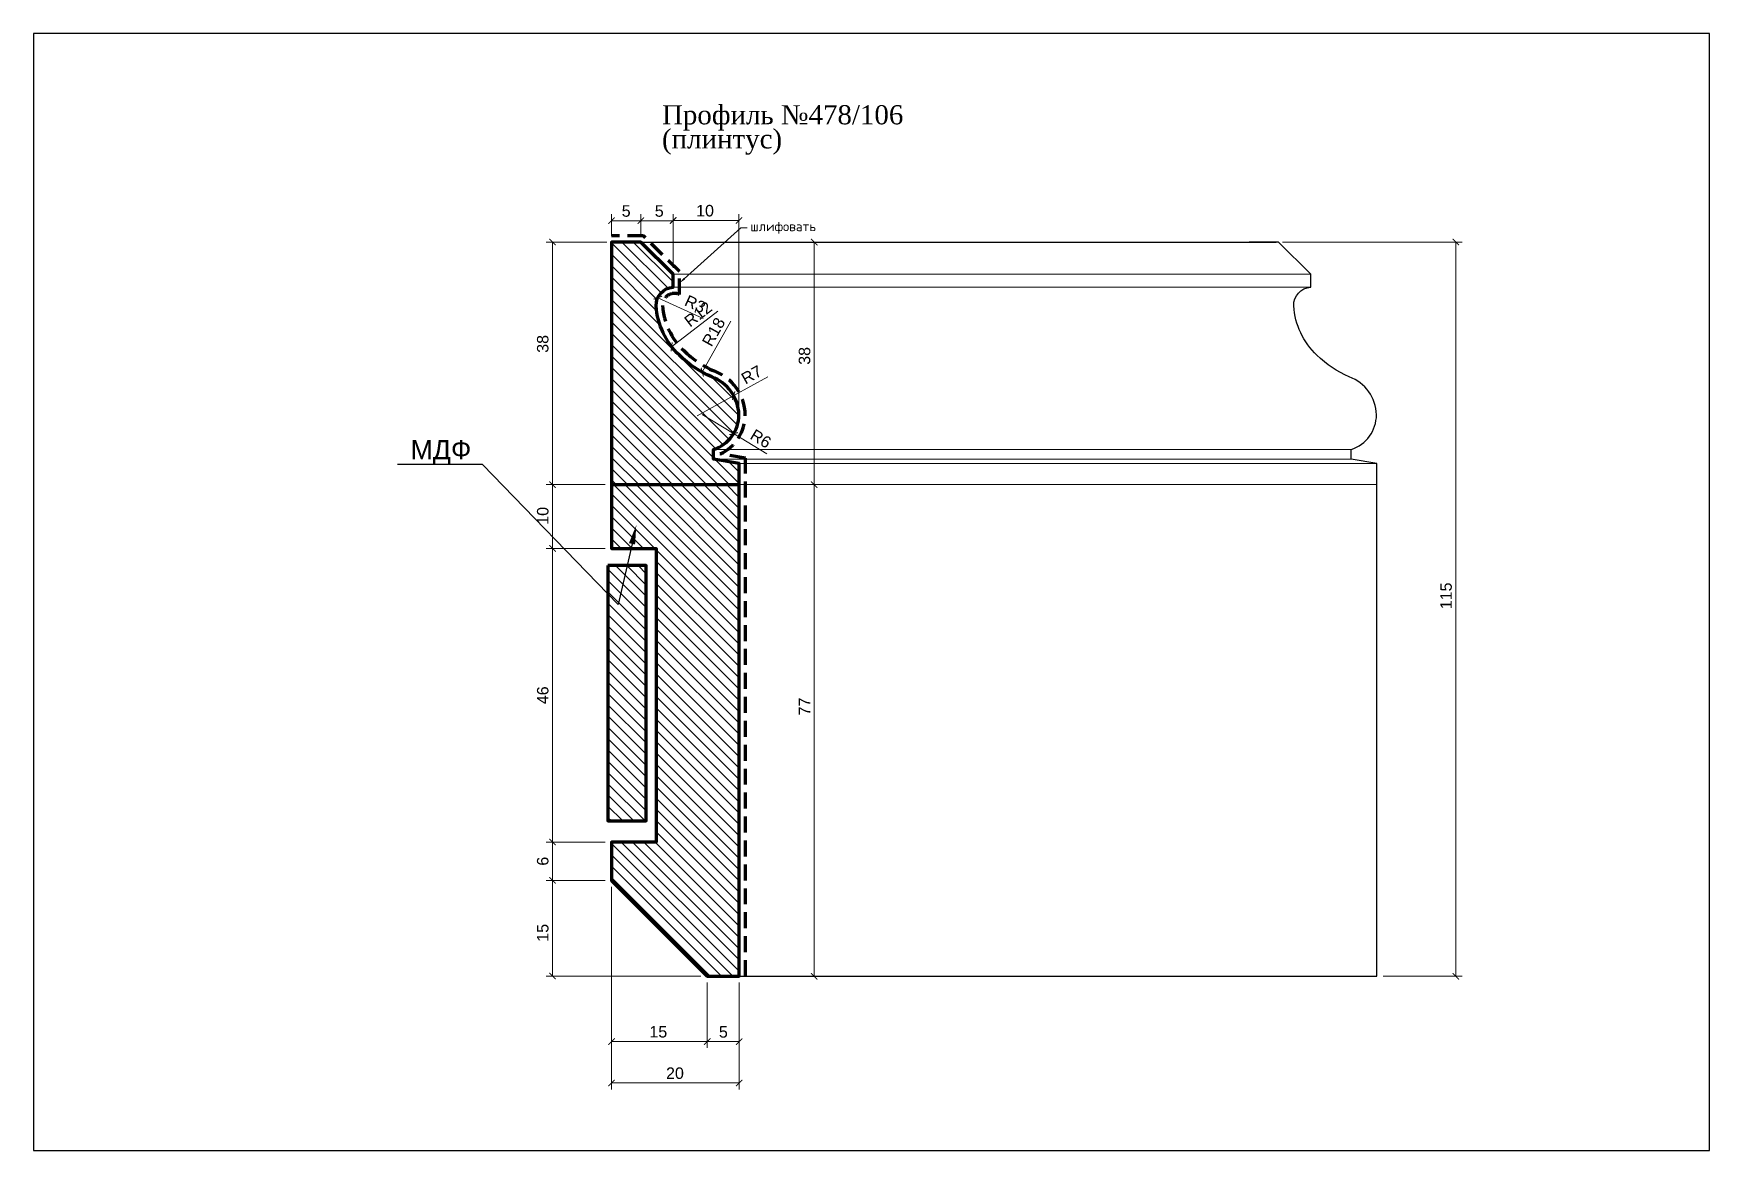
# Model space of a CAD drawing. Header units: inches. Extents: x -207 to 56, y 3169 to 3344.
import ezdxf
from ezdxf import colors
from ezdxf.entities.mleader import LeaderData, LeaderLine
from ezdxf.math import Vec2, Vec3

# ---------------------------------------------------------------- set-up
doc = ezdxf.new("R2010")
doc.units = ezdxf.units.IN
doc.header["$MEASUREMENT"] = 0
doc.linetypes.add('HIDDEN', pattern=[0.375, 0.25, -0.125])
doc.layers.add('Outside panel', color=7, linetype='Continuous', lineweight=18, true_color=0x7f5e57)
for name, color, linetype, lineweight in [('линия 15', 7, 'Continuous', 15), ('линия 50', 1, 'Continuous', 140), ('служебный слой РАЗМЕРЫ', 7, 'Continuous', 9)]:
    doc.layers.add(name, color=color, linetype=linetype, lineweight=lineweight)
doc.layers.add('размеры в модели', color=7, linetype='Continuous')
doc.styles.add('ELECT', font='times.ttf')
doc.styles.get("Standard").update_dxf_attribs({"font": 'arial.ttf'})
doc.styles.add('ЕСКД профили текст', font='isocpeur.ttf')
doc.dimstyles.new('M_1', dxfattribs={"dimtxt": 1.8, "dimasz": 1, "dimexe": 1, "dimexo": 1, "dimgap": 0.6, "dimtad": 1, "dimdec": 0, "dimdsep": 46, "dimtxsty": 'Standard', "dimblk": 'ARCHTICK', "dimcen": -5, "dimclrd": 7, "dimclre": 7, "dimclrt": 7, "dimadec": 0, "dimazin": 0, "dimtfac": 1, "dimtdec": 0, "dimtmove": 0, "dimatfit": 3, "dimfxl": 1, "dimtolj": 1, "dimtzin": 0, "dimlwd": 5, "dimlwe": 5, "dimarcsym": 0})
pattern_1 = [(135, (-310187.3265, 94116.5923), (-0.8838834765, -0.8838834765), [])]

# ---------------------------------------------------------------- blocks, each defined once
blk = doc.blocks.new('_ArchTick')
at = {"color": 0, "linetype": 'ByBlock', "const_width": 0.15}
blk.add_lwpolyline([(-0.5, -0.5), (0.5, 0.5)], dxfattribs=at)
blk = doc.blocks.new('*D20')
at = {"layer": 'Defpoints', "color": 0, "ltscale": 1000, "transparency": 16777216}
for p in [(-116.22, 3211.01), (-125.46, 3196.01), (-101.22, 3196.01)]:
    blk.add_point(p, dxfattribs=at)
at = {"layer": 'линия 15', "color": 7, "lineweight": 5, "ltscale": 1000, "transparency": 16777216}
for p, q in [((-117.22, 3211.01), (-126.46, 3211.01)), ((-125.46, 3211.01), (-125.46, 3196.01)), ((-102.22, 3196.01), (-126.46, 3196.01))]:
    blk.add_line(p, q, dxfattribs=at)
for p, rotation in [((-125.46, 3211.01), 90), ((-125.46, 3196.01), 270)]:
    blk.add_blockref('_ArchTick', p, dxfattribs=dict(at, rotation=rotation))
at = {"layer": 'линия 15', "color": 7, "ltscale": 1000, "transparency": 16777216, "insert": (-126.98, 3202.79), "char_height": 1.8, "attachment_point": 5, "rotation": 90}
blk.add_mtext('\\A1;15', dxfattribs=at)
blk = doc.blocks.new('*D19')
at = {"layer": 'Defpoints', "color": 0, "ltscale": 1000, "transparency": 16777216}
for p in [(-125.46, 3311.01), (-115.94, 3311.01), (-116.22, 3273.01)]:
    blk.add_point(p, dxfattribs=at)
at = {"layer": 'линия 15', "color": 7, "lineweight": 5, "ltscale": 1000, "transparency": 16777216}
for p, q in [((-116.94, 3311.01), (-126.46, 3311.01)), ((-125.46, 3273.01), (-125.46, 3311.01)), ((-117.22, 3273.01), (-126.46, 3273.01))]:
    blk.add_line(p, q, dxfattribs=at)
for p, rotation in [((-125.46, 3311.01), 90), ((-125.46, 3273.01), 270)]:
    blk.add_blockref('_ArchTick', p, dxfattribs=dict(at, rotation=rotation))
at = {"layer": 'линия 15', "color": 7, "ltscale": 1000, "transparency": 16777216, "insert": (-126.98, 3295.06), "char_height": 1.8, "attachment_point": 5, "rotation": 90}
blk.add_mtext('\\A1;38', dxfattribs=at)
blk = doc.blocks.new('*D18')
at = {"layer": 'Defpoints', "color": 0, "ltscale": 1000, "transparency": 16777216}
for p in [(-96.26, 3314.4), (-106.57, 3305.96), (-96.26, 3283.95)]:
    blk.add_point(p, dxfattribs=at)
at = {"layer": 'линия 15', "color": 7, "lineweight": 5, "ltscale": 1000, "transparency": 16777216}
for p, q in [((-106.57, 3306.96), (-106.57, 3315.4)), ((-96.26, 3284.95), (-96.26, 3315.4)), ((-106.57, 3314.4), (-96.26, 3314.4))]:
    blk.add_line(p, q, dxfattribs=at)
at = {"layer": 'линия 15', "color": 7, "lineweight": 5, "ltscale": 1000, "transparency": 16777216, "rotation": 180}
blk.add_blockref('_ArchTick', (-106.57, 3314.4), dxfattribs=at)
at = {"layer": 'линия 15', "color": 7, "lineweight": 5, "ltscale": 1000, "transparency": 16777216}
blk.add_blockref('_ArchTick', (-96.26, 3314.4), dxfattribs=at)
at = {"layer": 'линия 15', "color": 7, "ltscale": 1000, "transparency": 16777216, "insert": (-101.57, 3315.92), "char_height": 1.8, "attachment_point": 5}
blk.add_mtext('\\A1;10', dxfattribs=at)
blk = doc.blocks.new('*D17')
at = {"layer": 'Defpoints', "color": 0, "ltscale": 1000, "transparency": 16777216}
for p in [(-116.22, 3314.36), (-116.22, 3311.01), (-111.61, 3311.01)]:
    blk.add_point(p, dxfattribs=at)
at = {"layer": 'линия 15', "color": 7, "lineweight": 5, "ltscale": 1000, "transparency": 16777216}
for p, q in [((-116.22, 3312.01), (-116.22, 3315.36)), ((-111.61, 3314.36), (-116.22, 3314.36)), ((-111.61, 3312.01), (-111.61, 3315.36))]:
    blk.add_line(p, q, dxfattribs=at)
at = {"layer": 'линия 15', "color": 7, "lineweight": 5, "ltscale": 1000, "transparency": 16777216, "rotation": 180}
blk.add_blockref('_ArchTick', (-116.22, 3314.36), dxfattribs=at)
at = {"layer": 'линия 15', "color": 7, "lineweight": 5, "ltscale": 1000, "transparency": 16777216}
blk.add_blockref('_ArchTick', (-111.61, 3314.36), dxfattribs=at)
at = {"layer": 'линия 15', "color": 7, "ltscale": 1000, "transparency": 16777216, "insert": (-113.92, 3315.87), "char_height": 1.8, "attachment_point": 5}
blk.add_mtext('\\A1;5', dxfattribs=at)
blk = doc.blocks.new('*D16')
at = {"layer": 'Defpoints', "color": 0, "ltscale": 1000, "transparency": 16777216}
for p in [(-111.61, 3314.36), (-111.61, 3311.01), (-106.57, 3305.96)]:
    blk.add_point(p, dxfattribs=at)
at = {"layer": 'линия 15', "color": 7, "lineweight": 5, "ltscale": 1000, "transparency": 16777216}
for p, q in [((-111.61, 3312.01), (-111.61, 3315.36)), ((-106.57, 3314.36), (-111.61, 3314.36)), ((-106.57, 3306.96), (-106.57, 3315.36))]:
    blk.add_line(p, q, dxfattribs=at)
at = {"layer": 'линия 15', "color": 7, "lineweight": 5, "ltscale": 1000, "transparency": 16777216, "rotation": 180}
blk.add_blockref('_ArchTick', (-111.61, 3314.36), dxfattribs=at)
at = {"layer": 'линия 15', "color": 7, "lineweight": 5, "ltscale": 1000, "transparency": 16777216}
blk.add_blockref('_ArchTick', (-106.57, 3314.36), dxfattribs=at)
at = {"layer": 'линия 15', "color": 7, "ltscale": 1000, "transparency": 16777216, "insert": (-108.74, 3315.87), "char_height": 1.8, "attachment_point": 5}
blk.add_mtext('\\A1;5', dxfattribs=at)
blk = doc.blocks.new('*D15')
at = {"color": 7, "lineweight": 5, "ltscale": 1000, "transparency": 16777216}
for p, q in [((-11.13, 3311.01), (17.02, 3311.01)), ((16.02, 3311.01), (16.02, 3195.98)), ((4.64, 3195.98), (17.02, 3195.98))]:
    blk.add_line(p, q, dxfattribs=at)
at = {"layer": 'Defpoints', "color": 0, "ltscale": 1000, "transparency": 16777216}
for p in [(-12.13, 3311.01), (3.64, 3195.98), (16.02, 3195.98)]:
    blk.add_point(p, dxfattribs=at)
at = {"color": 7, "lineweight": 5, "ltscale": 1000, "transparency": 16777216}
for p, rotation in [((16.02, 3311.01), 90), ((16.02, 3195.98), 270)]:
    blk.add_blockref('_ArchTick', p, dxfattribs=dict(at, rotation=rotation))
at = {"color": 7, "ltscale": 1000, "transparency": 16777216, "insert": (14.5, 3255.58), "char_height": 1.8, "attachment_point": 5, "rotation": 90}
blk.add_mtext('\\A1;115', dxfattribs=at)
blk = doc.blocks.new('*D14')
at = {"layer": 'Defpoints', "color": 0, "ltscale": 1000, "transparency": 16777216}
for p in [(-93.38, 3306.07), (-102, 3290.63)]:
    blk.add_point(p, dxfattribs=at)
at = {"layer": 'размеры в модели', "color": 7, "lineweight": 5, "ltscale": 1000, "transparency": 16777216}
blk.add_line((-97.55, 3298.6), (-102, 3290.63), dxfattribs=at)
at = {"layer": 'размеры в модели', "color": 7, "lineweight": 5, "ltscale": 1000, "transparency": 16777216, "rotation": 240.8438586380348}
blk.add_blockref('_ArchTick', (-102, 3290.63), dxfattribs=at)
at = {"layer": 'размеры в модели', "color": 7, "ltscale": 1000, "transparency": 16777216, "insert": (-100.22, 3296.94), "char_height": 1.8, "attachment_point": 5, "rotation": 60.8439}
blk.add_mtext('\\A1;R18', dxfattribs=at)
blk = doc.blocks.new('*D13')
at = {"layer": 'Defpoints', "color": 0, "ltscale": 1000, "transparency": 16777216}
for p in [(-102.04, 3283.99), (-97.09, 3281)]:
    blk.add_point(p, dxfattribs=at)
at = {"layer": 'размеры в модели', "color": 7, "lineweight": 5, "ltscale": 1000, "transparency": 16777216}
for p in [(-102.04, 3283.99), (-91.87, 3277.84)]:
    blk.add_line(p, (-97.09, 3281), dxfattribs=at)
at = {"layer": 'размеры в модели', "color": 7, "lineweight": 5, "ltscale": 1000, "transparency": 16777216, "rotation": 148.8214209767376}
blk.add_blockref('_ArchTick', (-97.09, 3281), dxfattribs=at)
at = {"layer": 'размеры в модели', "color": 7, "ltscale": 1000, "transparency": 16777216, "insert": (-92.84, 3280.2), "char_height": 1.8, "attachment_point": 5, "rotation": 328.8214}
blk.add_mtext('\\A1;R6', dxfattribs=at)
blk = doc.blocks.new('*D12')
at = {"layer": 'Defpoints', "color": 0, "ltscale": 1000, "transparency": 16777216}
for p in [(-97.08, 3286.95), (-102.78, 3283.77)]:
    blk.add_point(p, dxfattribs=at)
at = {"layer": 'размеры в модели', "color": 7, "lineweight": 5, "ltscale": 1000, "transparency": 16777216}
for p in [(-91.75, 3289.92), (-102.78, 3283.77)]:
    blk.add_line(p, (-97.08, 3286.95), dxfattribs=at)
at = {"layer": 'размеры в модели', "color": 7, "lineweight": 5, "ltscale": 1000, "transparency": 16777216, "rotation": 209.1353326595761}
blk.add_blockref('_ArchTick', (-97.08, 3286.95), dxfattribs=at)
at = {"layer": 'размеры в модели', "color": 7, "ltscale": 1000, "transparency": 16777216, "insert": (-94.27, 3290.23), "char_height": 1.8, "attachment_point": 5, "rotation": 29.1353}
blk.add_mtext('\\A1;R7', dxfattribs=at)
blk = doc.blocks.new('*D11')
at = {"layer": 'Defpoints', "color": 0, "ltscale": 1000, "transparency": 16777216}
for p in [(-97.51, 3301.79), (-106.8, 3294.61)]:
    blk.add_point(p, dxfattribs=at)
at = {"layer": 'размеры в модели', "color": 7, "lineweight": 5, "ltscale": 1000, "transparency": 16777216}
blk.add_line((-99.56, 3300.21), (-106.8, 3294.61), dxfattribs=at)
at = {"layer": 'размеры в модели', "color": 7, "lineweight": 5, "ltscale": 1000, "transparency": 16777216, "rotation": 217.6755192624403}
blk.add_blockref('_ArchTick', (-106.8, 3294.61), dxfattribs=at)
at = {"layer": 'размеры в модели', "color": 7, "ltscale": 1000, "transparency": 16777216, "insert": (-102.65, 3299.72), "char_height": 1.8, "attachment_point": 5, "rotation": 37.6755}
blk.add_mtext('\\A1;R12', dxfattribs=at)
blk = doc.blocks.new('*D10')
at = {"layer": 'Defpoints', "color": 0, "ltscale": 1000, "transparency": 16777216}
for p in [(-108.96, 3302.3), (-106.36, 3301.11)]:
    blk.add_point(p, dxfattribs=at)
at = {"layer": 'размеры в модели', "color": 7, "lineweight": 5, "ltscale": 1000, "transparency": 16777216}
blk.add_line((-101.88, 3299.06), (-108.96, 3302.3), dxfattribs=at)
at = {"layer": 'размеры в модели', "color": 7, "lineweight": 5, "ltscale": 1000, "transparency": 16777216, "rotation": 155.409867844315}
blk.add_blockref('_ArchTick', (-108.96, 3302.3), dxfattribs=at)
at = {"layer": 'размеры в модели', "color": 7, "ltscale": 1000, "transparency": 16777216, "insert": (-103.11, 3301.3), "char_height": 1.8, "attachment_point": 5, "rotation": 335.4099}
blk.add_mtext('\\A1;R3', dxfattribs=at)
blk = doc.blocks.new('*D9')
at = {"layer": 'Defpoints', "color": 0, "ltscale": 1000, "transparency": 16777216}
for p in [(-116.22, 3217.01), (-125.46, 3211.01), (-116.22, 3211.01)]:
    blk.add_point(p, dxfattribs=at)
at = {"layer": 'размеры в модели', "color": 7, "lineweight": 5, "ltscale": 1000, "transparency": 16777216}
for p, q in [((-117.22, 3217.01), (-126.46, 3217.01)), ((-125.46, 3217.01), (-125.46, 3211.01)), ((-117.22, 3211.01), (-126.46, 3211.01))]:
    blk.add_line(p, q, dxfattribs=at)
for p, rotation in [((-125.46, 3217.01), 90), ((-125.46, 3211.01), 270)]:
    blk.add_blockref('_ArchTick', p, dxfattribs=dict(at, rotation=rotation))
at = {"layer": 'размеры в модели', "color": 7, "ltscale": 1000, "transparency": 16777216, "insert": (-126.98, 3214.01), "char_height": 1.8, "attachment_point": 5, "rotation": 90}
blk.add_mtext('\\A1;6', dxfattribs=at)
blk = doc.blocks.new('*D8')
at = {"layer": 'Defpoints', "color": 0, "ltscale": 1000, "transparency": 16777216}
for p in [(-116.22, 3263.01), (-125.46, 3217.01), (-116.22, 3217.01)]:
    blk.add_point(p, dxfattribs=at)
at = {"layer": 'размеры в модели', "color": 7, "lineweight": 5, "ltscale": 1000, "transparency": 16777216}
for p, q in [((-117.22, 3263.01), (-126.46, 3263.01)), ((-125.46, 3263.01), (-125.46, 3217.01)), ((-117.22, 3217.01), (-126.46, 3217.01))]:
    blk.add_line(p, q, dxfattribs=at)
for p, rotation in [((-125.46, 3263.01), 90), ((-125.46, 3217.01), 270)]:
    blk.add_blockref('_ArchTick', p, dxfattribs=dict(at, rotation=rotation))
at = {"layer": 'размеры в модели', "color": 7, "ltscale": 1000, "transparency": 16777216, "insert": (-126.98, 3240.01), "char_height": 1.8, "attachment_point": 5, "rotation": 90}
blk.add_mtext('\\A1;46', dxfattribs=at)
blk = doc.blocks.new('*D7')
at = {"layer": 'Defpoints', "color": 0, "ltscale": 1000, "transparency": 16777216}
for p in [(-116.22, 3273.01), (-125.46, 3263.01), (-116.22, 3263.01)]:
    blk.add_point(p, dxfattribs=at)
at = {"layer": 'размеры в модели', "color": 7, "lineweight": 5, "ltscale": 1000, "transparency": 16777216}
for p, q in [((-117.22, 3273.01), (-126.46, 3273.01)), ((-125.46, 3273.01), (-125.46, 3263.01)), ((-117.22, 3263.01), (-126.46, 3263.01))]:
    blk.add_line(p, q, dxfattribs=at)
for p, rotation in [((-125.46, 3273.01), 90), ((-125.46, 3263.01), 270)]:
    blk.add_blockref('_ArchTick', p, dxfattribs=dict(at, rotation=rotation))
at = {"layer": 'размеры в модели', "color": 7, "ltscale": 1000, "transparency": 16777216, "insert": (-126.98, 3268.12), "char_height": 1.8, "attachment_point": 5, "rotation": 90}
blk.add_mtext('\\A1;10', dxfattribs=at)
blk = doc.blocks.new('*D6')
at = {"layer": 'Defpoints', "color": 0, "ltscale": 1000, "transparency": 16777216}
for p in [(-101.22, 3196.01), (-96.22, 3195.98), (-96.22, 3185.75)]:
    blk.add_point(p, dxfattribs=at)
at = {"layer": 'размеры в модели', "color": 7, "lineweight": 5, "ltscale": 1000, "transparency": 16777216}
for p, q in [((-101.22, 3195.01), (-101.22, 3184.75)), ((-96.22, 3194.98), (-96.22, 3184.75)), ((-101.22, 3185.75), (-96.22, 3185.75))]:
    blk.add_line(p, q, dxfattribs=at)
at = {"layer": 'размеры в модели', "color": 7, "lineweight": 5, "ltscale": 1000, "transparency": 16777216, "rotation": 180}
blk.add_blockref('_ArchTick', (-101.22, 3185.75), dxfattribs=at)
at = {"layer": 'размеры в модели', "color": 7, "lineweight": 5, "ltscale": 1000, "transparency": 16777216}
blk.add_blockref('_ArchTick', (-96.22, 3185.75), dxfattribs=at)
at = {"layer": 'размеры в модели', "color": 7, "ltscale": 1000, "transparency": 16777216, "insert": (-98.7, 3187.26), "char_height": 1.8, "attachment_point": 5}
blk.add_mtext('\\A1;5', dxfattribs=at)
blk = doc.blocks.new('*D5')
at = {"layer": 'Defpoints', "color": 0, "ltscale": 1000, "transparency": 16777216}
for p in [(-116.22, 3211.01), (-101.22, 3196.01), (-101.22, 3185.76)]:
    blk.add_point(p, dxfattribs=at)
at = {"layer": 'размеры в модели', "color": 7, "lineweight": 5, "ltscale": 1000, "transparency": 16777216}
for p, q in [((-116.22, 3210.01), (-116.22, 3184.76)), ((-101.22, 3195.01), (-101.22, 3184.76)), ((-116.22, 3185.76), (-101.22, 3185.76))]:
    blk.add_line(p, q, dxfattribs=at)
at = {"layer": 'размеры в модели', "color": 7, "lineweight": 5, "ltscale": 1000, "transparency": 16777216, "rotation": 180}
blk.add_blockref('_ArchTick', (-116.22, 3185.76), dxfattribs=at)
at = {"layer": 'размеры в модели', "color": 7, "lineweight": 5, "ltscale": 1000, "transparency": 16777216}
blk.add_blockref('_ArchTick', (-101.22, 3185.76), dxfattribs=at)
at = {"layer": 'размеры в модели', "color": 7, "ltscale": 1000, "transparency": 16777216, "insert": (-108.89, 3187.28), "char_height": 1.8, "attachment_point": 5}
blk.add_mtext('\\A1;15', dxfattribs=at)
blk = doc.blocks.new('*D4')
at = {"layer": 'Defpoints', "color": 0, "ltscale": 1000, "transparency": 16777216}
for p in [(-96.22, 3273.01), (-96.22, 3195.98), (-84.48, 3195.98)]:
    blk.add_point(p, dxfattribs=at)
at = {"layer": 'размеры в модели', "color": 7, "lineweight": 5, "ltscale": 1000, "transparency": 16777216}
for p, q in [((-95.22, 3273.01), (-83.48, 3273.01)), ((-84.48, 3273.01), (-84.48, 3195.98)), ((-95.22, 3195.98), (-83.48, 3195.98))]:
    blk.add_line(p, q, dxfattribs=at)
for p, rotation in [((-84.48, 3273.01), 90), ((-84.48, 3195.98), 270)]:
    blk.add_blockref('_ArchTick', p, dxfattribs=dict(at, rotation=rotation))
at = {"layer": 'размеры в модели', "color": 7, "ltscale": 1000, "transparency": 16777216, "insert": (-85.98, 3238.24), "char_height": 1.8, "attachment_point": 5, "rotation": 90}
blk.add_mtext('\\A1;77', dxfattribs=at)
blk = doc.blocks.new('*D3')
at = {"layer": 'Defpoints', "color": 0, "ltscale": 1000, "transparency": 16777216}
for p in [(-111.62, 3311.01), (-96.22, 3273.01), (-84.46, 3273.01)]:
    blk.add_point(p, dxfattribs=at)
at = {"layer": 'размеры в модели', "color": 7, "lineweight": 5, "ltscale": 1000, "transparency": 16777216}
for p, q in [((-110.62, 3311.01), (-83.46, 3311.01)), ((-84.46, 3311.01), (-84.46, 3273.01)), ((-95.22, 3273.01), (-83.46, 3273.01))]:
    blk.add_line(p, q, dxfattribs=at)
for p, rotation in [((-84.46, 3311.01), 90), ((-84.46, 3273.01), 270)]:
    blk.add_blockref('_ArchTick', p, dxfattribs=dict(at, rotation=rotation))
at = {"layer": 'размеры в модели', "color": 7, "ltscale": 1000, "transparency": 16777216, "insert": (-85.98, 3293.18), "char_height": 1.8, "attachment_point": 5, "rotation": 90}
blk.add_mtext('\\A1;38', dxfattribs=at)
blk = doc.blocks.new('*D2')
at = {"layer": 'Defpoints', "color": 0, "ltscale": 1000, "transparency": 16777216}
for p in [(-116.22, 3211.01), (-96.22, 3196.01), (-116.22, 3179.27)]:
    blk.add_point(p, dxfattribs=at)
at = {"layer": 'размеры в модели', "color": 7, "lineweight": 5, "ltscale": 1000, "transparency": 16777216}
for p, q in [((-116.22, 3210.01), (-116.22, 3178.27)), ((-96.22, 3195.01), (-96.22, 3178.27)), ((-96.22, 3179.27), (-116.22, 3179.27))]:
    blk.add_line(p, q, dxfattribs=at)
at = {"layer": 'размеры в модели', "color": 7, "lineweight": 5, "ltscale": 1000, "transparency": 16777216, "rotation": 180}
blk.add_blockref('_ArchTick', (-116.22, 3179.27), dxfattribs=at)
at = {"layer": 'размеры в модели', "color": 7, "lineweight": 5, "ltscale": 1000, "transparency": 16777216}
blk.add_blockref('_ArchTick', (-96.22, 3179.27), dxfattribs=at)
at = {"layer": 'размеры в модели', "color": 7, "ltscale": 1000, "transparency": 16777216, "insert": (-106.28, 3180.79), "char_height": 1.8, "attachment_point": 5}
blk.add_mtext('\\A1;20', dxfattribs=at)

msp = doc.modelspace()

# ---------------------------------------------------------------- hatches: boundary and pattern name
at = {"layer": 'Outside panel', "ltscale": 1000}
h = msp.add_hatch(dxfattribs=at)
h.set_pattern_fill('ANSI31', color=256, scale=10, angle=90)
h.set_pattern_definition([(135, (-311958.249, 93832.0151), (-0.8838834765, -0.8838834765), [])])
h.paths.add_polyline_path([(-96.26, 3283.95, 0.306901), (-100.53, 3289.89, -0.086659), (-105.59, 3293.27, -0.188501), (-109.22, 3301.01, -0.40382), (-106.57, 3303.96), (-106.57, 3305.96), (-111.62, 3311.01), (-116.22, 3311.01), (-116.22, 3273.01), (-96.22, 3273.01), (-96.22, 3276.3), (-100.22, 3277.01), (-100.22, 3278.51, 0.321124)])
h = msp.add_hatch(dxfattribs=at)
h.set_pattern_fill('ANSI31', color=5, scale=10, angle=90)
h.set_pattern_definition(pattern_1)
h.paths.add_polyline_path([(-96.22, 3273.01), (-116.22, 3273.01), (-116.22, 3263.01), (-109.22, 3263.01), (-109.22, 3241.92), (-109.22, 3217.01), (-116.22, 3217.01), (-116.22, 3211.01), (-101.22, 3196.01), (-96.22, 3196.01)])
h = msp.add_hatch(dxfattribs=at)
h.set_pattern_fill('ANSI31', color=5, scale=10, angle=90)
h.set_pattern_definition(pattern_1)
h.paths.add_polyline_path([(-110.77, 3260.32), (-116.77, 3260.32), (-116.77, 3220.32), (-110.77, 3220.32)])

# ---------------------------------------------------------------- linework, layer by layer
at = {"color": 7}
for p, q in [((-115.94, 3311.01), (-12.13, 3311.01)), ((-96.22, 3195.98), (3.64, 3195.98))]:
    msp.add_line(p, q, dxfattribs=at)
at = {"color": 7, "lineweight": 15, "ltscale": 1000}
for p, q in [((-106.57, 3305.96), (-6.71, 3305.96)), ((-106.57, 3303.96), (-6.71, 3303.96)), ((-100.22, 3277.01), (-0.35, 3277.01)), ((-100.18, 3278.52), (-0.32, 3278.52)), ((-96.22, 3276.3), (3.64, 3276.3)), ((-96.22, 3273.01), (3.64, 3273.01))]:
    msp.add_line(p, q, dxfattribs=at)
at = {"color": 6, "ltscale": 1000}
msp.add_lwpolyline([(-206.75, 3168.69), (55.75, 3168.69), (55.75, 3343.69), (-206.75, 3343.69)], close=True, dxfattribs=at)
at = {"color": 7}
msp.add_lwpolyline([(3.64, 3195.98), (3.64, 3276.3), (-0.36, 3277.01), (-0.36, 3278.51, 0.321124), (3.6, 3283.95, 0.306901), (-0.66, 3289.89, -0.086659), (-5.72, 3293.27, -0.188501), (-9.36, 3301.01, -0.40382), (-6.71, 3303.96), (-6.71, 3305.96), (-11.75, 3311.01), (-16.36, 3311.01)], format="xyb", dxfattribs=at)
at = {"layer": 'линия 50', "color": 7}
msp.add_line((-116.22, 3273.01), (-96.22, 3273.01), dxfattribs=at)
at = {"layer": 'линия 50', "color": 1, "linetype": 'HIDDEN', "ltscale": 10, "true_color": 0xff0909}
msp.add_lwpolyline([(-95.22, 3196.01), (-95.22, 3277.14), (-99.19, 3277.84, 0.290776), (-95.26, 3283.96, 0.306331), (-100.15, 3290.82, -0.086227), (-104.9, 3294, -0.18815), (-108.22, 3301.06, -0.559762), (-105.57, 3302.79), (-105.57, 3306.38), (-111.2, 3312.01), (-116.22, 3312.01)], format="xyb", dxfattribs=at)
at = {"layer": 'линия 50', "color": 7}
msp.add_lwpolyline([(-100.53, 3289.89, -0.086659), (-105.59, 3293.27, -0.188501), (-109.22, 3301.01, -0.40382), (-106.57, 3303.96), (-106.57, 3305.96), (-111.62, 3311.01), (-116.22, 3311.01), (-116.22, 3263.01), (-109.22, 3263.01), (-109.22, 3241.92), (-109.22, 3217.01), (-116.22, 3217.01), (-116.22, 3211.01), (-101.22, 3196.01), (-96.22, 3196.01), (-96.22, 3276.3), (-100.22, 3277.01), (-100.22, 3278.51, 0.321124), (-96.26, 3283.95, 0.306901)], format="xyb", close=True, dxfattribs=at)
msp.add_lwpolyline([(-116.77, 3260.32), (-116.77, 3220.32), (-110.77, 3220.32), (-110.77, 3260.32)], close=True, dxfattribs=at)

# ---------------------------------------------------------------- texts
at = {"color": 7, "ltscale": 1000, "style": 'ELECT'}
for s, p in [('Профиль №478/106', (-108.31, 3329.46)), ('(плинтус)', (-108.31, 3325.68))]:
    msp.add_text(s, height=3, dxfattribs=at).set_placement(p)

# ---------------------------------------------------------------- dimensions: what is measured, and where the dimension line sits
at = {"color": 5, "ltscale": 1000}
dim = msp.add_linear_dim(base=(16.02, 3195.98), p1=(-12.13, 3311.01), p2=(3.64, 3195.98), angle=90, dimstyle='M_1', dxfattribs=at)
dim.commit()
dim.dimension.update_dxf_attribs({"geometry": '*D15', "text_midpoint": (16.02, 3255.58), "dimtype": 128})
at = {"layer": 'линия 15', "color": 1, "ltscale": 1000, "true_color": 0xff0909}
dim = msp.add_linear_dim(base=(-116.22, 3314.36), p1=(-111.61, 3311.01), p2=(-116.22, 3311.01), dimstyle='M_1', dxfattribs=at)
dim.commit()
dim.dimension.update_dxf_attribs({"geometry": '*D17', "text_midpoint": (-113.92, 3315.87)})
for base, p2, picture, middle in [((-111.61, 3314.36), (-111.61, 3311.01), '*D16', (-108.74, 3314.36)), ((-96.26, 3314.4), (-96.26, 3283.95), '*D18', (-101.57, 3314.4))]:
    dim = msp.add_linear_dim(base=base, p1=(-106.57, 3305.96), p2=p2, dimstyle='M_1', dxfattribs=at)
    dim.commit()
    dim.dimension.update_dxf_attribs({"geometry": picture, "text_midpoint": middle, "dimtype": 128})
at = {"layer": 'линия 15', "color": 7, "ltscale": 1000}
for base, p1, p2, picture, middle in [((-125.46, 3311.01), (-116.22, 3273.01), (-115.94, 3311.01), '*D19', (-125.46, 3295.06)), ((-125.46, 3196.01), (-116.22, 3211.01), (-101.22, 3196.01), '*D20', (-125.46, 3202.79))]:
    dim = msp.add_linear_dim(base=base, p1=p1, p2=p2, angle=90, dimstyle='M_1', dxfattribs=at)
    dim.commit()
    dim.dimension.update_dxf_attribs({"geometry": picture, "text_midpoint": middle, "dimtype": 128})
at = {"layer": 'размеры в модели', "color": 5, "ltscale": 1000}
for base, p1, p2, angle, picture, middle in [((-84.46, 3273.01), (-111.62, 3311.01), (-96.22, 3273.01), 90, '*D3', (-84.46, 3293.18)), ((-125.46, 3263.01), (-116.22, 3273.01), (-116.22, 3263.01), 90, '*D7', (-125.46, 3268.12)), ((-84.48, 3195.98), (-96.22, 3273.01), (-96.22, 3195.98), 90, '*D4', (-84.48, 3238.24)), ((-116.22, 3179.27), (-96.22, 3196.01), (-116.22, 3211.01), 180, '*D2', (-106.28, 3179.27))]:
    dim = msp.add_linear_dim(base=base, p1=p1, p2=p2, angle=angle, dimstyle='M_1', dxfattribs=at)
    dim.commit()
    dim.dimension.update_dxf_attribs({"geometry": picture, "text_midpoint": middle, "dimtype": 128})
for center, mpoint, picture, middle in [((-93.38, 3306.07), (-102, 3290.63), '*D14', (-98.89, 3296.2)), ((-106.36, 3301.11), (-108.96, 3302.3), '*D10', (-103.74, 3299.92)), ((-97.51, 3301.79), (-106.8, 3294.61), '*D11', (-101.73, 3298.53))]:
    dim = msp.add_radius_dim(center=center, mpoint=mpoint, dimstyle='M_1', dxfattribs=at)
    dim.commit()
    dim.dimension.update_dxf_attribs({"geometry": picture, "text_midpoint": middle, "dimtype": 132})
for center, mpoint, picture, middle in [((-102.78, 3283.77), (-97.08, 3286.95), '*D12', (-94.27, 3290.23)), ((-102.04, 3283.99), (-97.09, 3281), '*D13', (-92.84, 3280.2))]:
    dim = msp.add_radius_dim(center=center, mpoint=mpoint, dimstyle='M_1', dxfattribs=at)
    dim.commit()
    dim.dimension.update_dxf_attribs({"geometry": picture, "text_midpoint": middle})
for base, p1, p2, picture, middle in [((-125.46, 3217.01), (-116.22, 3263.01), (-116.22, 3217.01), '*D8', (-126.98, 3240.01)), ((-125.46, 3211.01), (-116.22, 3217.01), (-116.22, 3211.01), '*D9', (-126.98, 3214.01))]:
    dim = msp.add_linear_dim(base=base, p1=p1, p2=p2, angle=90, dimstyle='M_1', dxfattribs=at)
    dim.commit()
    dim.dimension.update_dxf_attribs({"geometry": picture, "text_midpoint": middle})
for base, p1, p2, picture, middle in [((-101.22, 3185.76), (-116.22, 3211.01), (-101.22, 3196.01), '*D5', (-108.89, 3185.76)), ((-96.22, 3185.75), (-101.22, 3196.01), (-96.22, 3195.98), '*D6', (-98.7, 3185.75))]:
    dim = msp.add_linear_dim(base=base, p1=p1, p2=p2, dimstyle='M_1', dxfattribs=at)
    dim.commit()
    dim.dimension.update_dxf_attribs({"geometry": picture, "text_midpoint": middle, "dimtype": 128})

# ---------------------------------------------------------------- leaders
at = {"layer": 'размеры в модели', "color": 7, "ltscale": 1000}
ml = msp.add_multileader_mtext('Standard', dxfattribs=at)
ml.set_content('\\A1;МДФ  ', color=7)
ml.set_leader_properties()
ml.build(insert=Vec2(0, 0))
ml.multileader.update_dxf_attribs({"text_right_attachment_type": 6, "dogleg_length": 0.36, "arrow_head_size": 3})
ctx = ml.context
ctx.base_point, ctx.char_height, ctx.arrow_head_size, ctx.landing_gap_size, ctx.plane_origin = Vec3(-147.31, 3278), 3, 3, 0.09, Vec3(-122.52, 3256.19)
ctx.right_attachment, ctx.text_align_type = 6, 2
notes = []
notes.append((ctx, [(0, (1, 1, 0), (-136.43, 3276.15), (-1, 0), 1.66, [(1, [(-112.34, 3266.66), (-115.16, 3254.24)], 0, [])])]))
ctx.mtext.insert, ctx.mtext.alignment, ctx.mtext.flow_direction = Vec3(-138.18, 3280), 3, 5
at = {"layer": 'служебный слой РАЗМЕРЫ'}
ml = msp.add_multileader_mtext('Standard', dxfattribs=at)
ml.set_content('\\A1;шлифовать', color=256, style='ЕСКД профили текст')
ml.set_leader_properties(color=256, linetype='ByLayer', lineweight=-1)
ml.build(insert=Vec2(0, 0))
ml.multileader.update_dxf_attribs({"dogleg_length": 1, "arrow_head_size": 1})
ctx = ml.context
ctx.base_point, ctx.char_height, ctx.arrow_head_size, ctx.landing_gap_size, ctx.plane_origin = Vec3(-94.97, 3313.25), 1.5, 1, 0.5, Vec3(-81.5, 3339.42)
notes.append((ctx, [(1, (1, 1, 0), (-95.97, 3313.25), (1, 0), 1, [(0, [(-105.57, 3304.59)], 0, [])])]))
ctx.mtext.insert, ctx.mtext.flow_direction = Vec3(-94.47, 3314.22), 5
for ctx, leaders in notes:
    for number, flags, end, landing, length, lines in leaders:
        leader = LeaderData()
        leader.index, (leader.has_last_leader_line, leader.has_dogleg_vector, leader.attachment_direction) = number, flags
        leader.last_leader_point, leader.dogleg_vector, leader.dogleg_length = Vec3(end), Vec3(landing), length
        for number, points, colour, breaks in lines:
            line = LeaderLine()
            line.index, line.vertices, line.color, line.breaks = number, Vec3.list(points), colors.encode_raw_color(colour), breaks
            leader.lines.append(line)
        ctx.leaders.append(leader)

doc.saveas('drawing.dxf')
